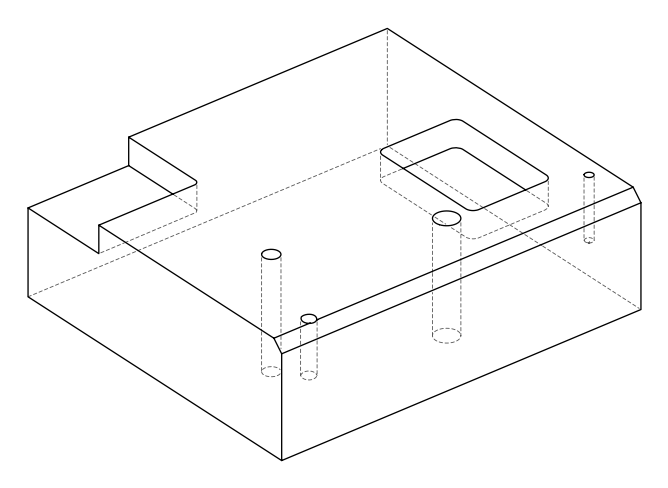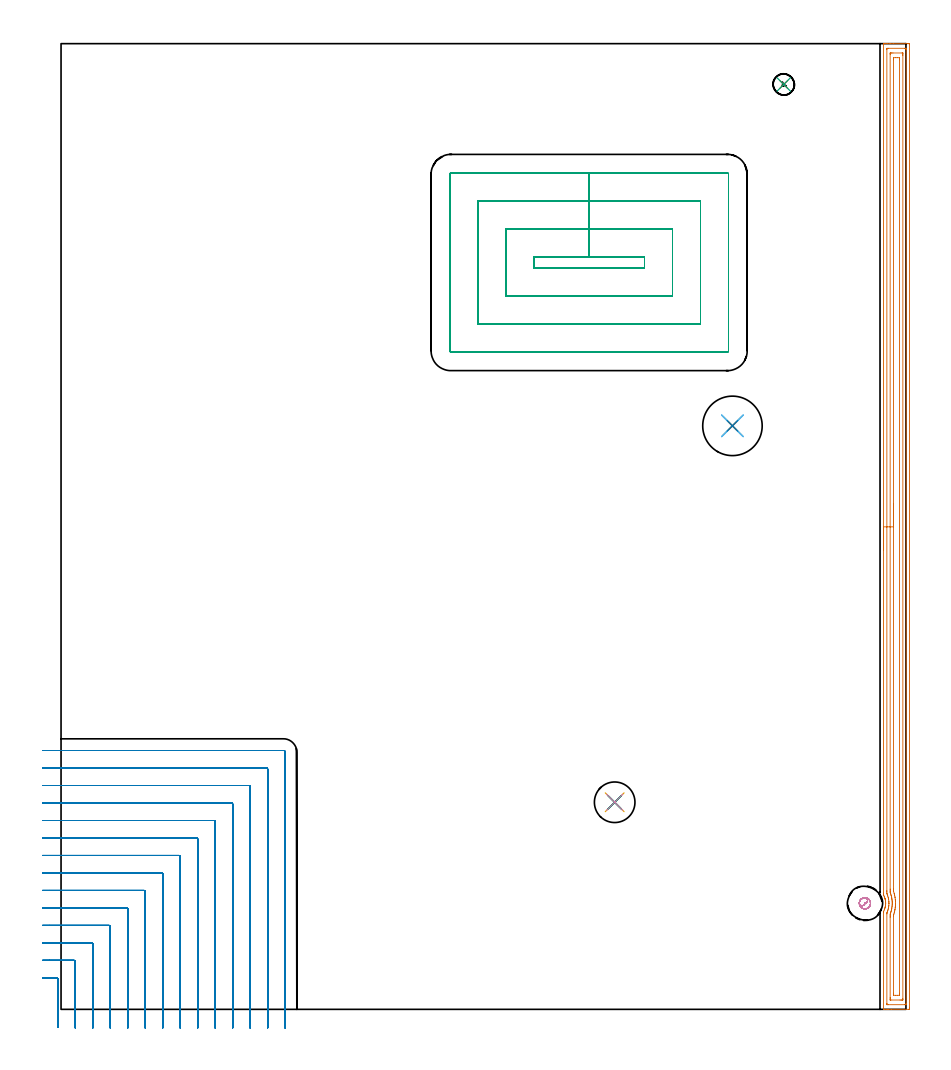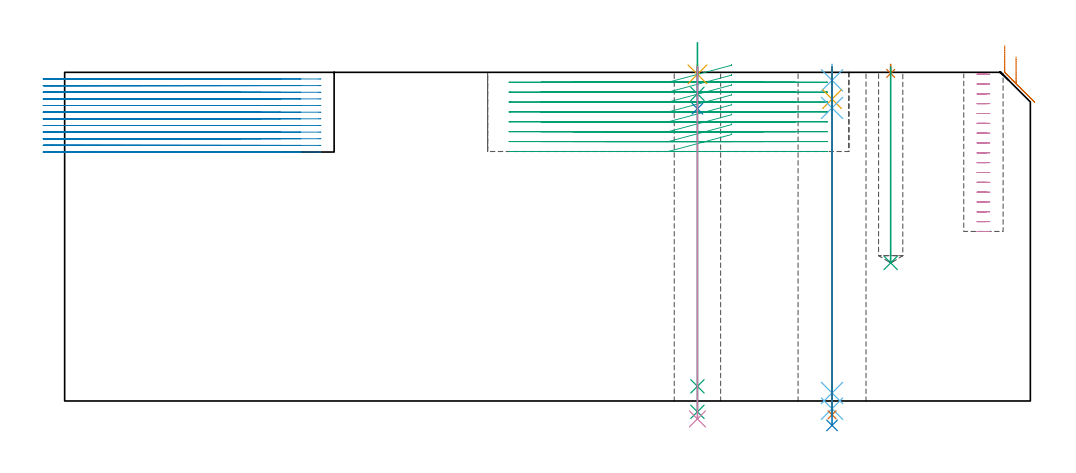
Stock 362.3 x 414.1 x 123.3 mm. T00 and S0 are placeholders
(PLAN: 15 operations, 12 tool changes, 82.5 min)
(1 AREA_MILL | FG_CHAMFER_SURFACE | UGT0205_001 | 13.53 min | 25514 mm3)
(2 MILL_CORNER_NOTCH_RECTANGULAR | CORNER_NOTCH_RECTANGULAR | NXT0201_010 | Follow Part, ap 2.5, ae 75% | 46.54 min | 350483 mm3)
(3 MILL_RECTANGULAR_POCKET | POCKET_RECTANGULAR_STRAIGHT | UGT0201_008 | Follow Part, ap 4, ae 75% | 17.34 min | 371310 mm3)
(4 MILL_BLIND_HOLE_FROM_SOLID_MATERIAL | STEP1POCKET | NXT0201_010 | Spiral | 1.77 min | 10249 mm3)
(5 SPOT_DRILL | STEP1HOLE | NXT0321_9005460120000 | 0.03 min | 1 mm3)
(6 SPOT_DRILL_1 | STEP1HOLE_1 | NXT0321_9005460120000 | 0.05 min | 202 mm3)
(7 SPOT_DRILL_2 | STEP1POCKET_1 | NXT0321_9005460120000 | 0.03 min | 15 mm3)
(8 DRILL_BLIND_HOLE_INTO_CENTER | STEP1HOLE | UGT0301_206 | 0.06 min | 747 mm3)
(9 GUN_DRILL_THROUGH_HOLE | STEP1HOLE | UGT0307_008 | 0.67 min | 10918 mm3)
(10 DRILL_TO_ENLARGE_THROUGH_HOLE | STEP1HOLE | UGT0301_245 | 0.53 min | 17564 mm3)
(11 DRILL_BLIND_HOLE_INTO_CENTER_1 | STEP1HOLE_1 | NXT0301_038 | 0.05 min | 246 mm3)
(12 GUN_DRILL_THROUGH_HOLE_1 | STEP1HOLE_1 | UGT0307_002 | 0.56 min | 3195 mm3)
(13 SPADE_DRILL_TO_ENLARGE_THROUGH_HOLE | STEP1HOLE_1 | UGT0306_007 | 0.52 min | 22700 mm3)
(14 DRILL_TO_ENLARGE_THROUGH_HOLE_1 | STEP1HOLE_1 | UGT0301_386 | 0.54 min | 36623 mm3)
(15 DRILL_BLIND_HOLE_INTO_CENTER_2 | STEP1POCKET_1 | UGT0301_206 | 0.3 min | 4476 mm3)
(TOOL UGT0205_001 | Chamfer Mill 20 x 3 x 45 deg. | D20 FL50 Z2)
(TOOL NXT0201_010 | ENDMILL 10mm [2P460-1000-NA 1630] | D10 FL30 Z6)
(TOOL UGT0201_008 | End Mill 16 mm | D16 FL32 Z4)
(TOOL NXT0321_9005460120000 | NC Spot Drill, 142deg, 12mm, Carbide, Uncoated | D12 PA142 FL30 Z2)
(TOOL UGT0301_206 | Twist Drill 9.1 mm | D9.1 PA118 FL78 Z2)
(TOOL UGT0307_008 | Gun Drill 11 mm | D11 PA130 FL24 Z1)
(TOOL UGT0301_245 | Twist Drill 17.4 mm | D17.4 PA118 FL130 Z2)
(TOOL NXT0301_038 | Carbide Drill 6.7mm [860.1-0670-034A1-MM 2214] | D6.7 PA140 FL53 Z2)
(TOOL UGT0307_002 | Gun Drill 6 mm | D6 PA130 FL24 Z1)
(TOOL UGT0306_007 | Spade Drill 16.5mm | D16.5 PA132 FL10 Z2)
(TOOL UGT0301_386 | Twist Drill 25.5 mm | D25.5 PA118 FL165 Z2)
(OP 1 AREA_MILL)
G17 G21 G94 G90
T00 M6
G54
G17 G0 G90 X352.7 Y196.904 S1061 M3
G43 Z133.3 H0
G94 G1 Y196.942 Z132.428 F250.
Y197.056 Z131.563
Y197.245 Z130.712
Y197.507 Z129.88
Y197.841 Z129.074
Y198.244 Z128.3
Y198.713 Z127.564
Y199.244 Z126.872
Y199.833 Z126.229
Y200.476 Z125.64
Y201.168 Z125.108
Y201.904 Z124.64
Y202.678 Z124.237
Y203.484 Z123.903
Y204.316 Z123.641
Y205.168 Z123.452
Y206.033 Z123.338
Y206.904 Z123.3
Y413.925
X352.703 Y414.09 Z123.288
X352.769 Y414.094 Z123.222
X353.195 Y414.1 Z122.805
X353.525 Z122.475
X354.226 Z121.77
X355.47 Z120.527
X356.909 Z119.087
X363.169 Z112.829
X363.442 Y414.098 Z112.555
X363.792 Y414.09 Z112.206
X363.799 Y413.741 Z112.199
X363.8 Y0.622 Z112.2
X363.797 Y0.356 Z112.202
X363.792 Y0.01 Z112.206
X363.441 Y0. Z112.557
X356.014 Z119.98
X354.576 Z121.42
X354.226 Z121.77
X353.195 Z122.805
X352.771 Y0.002 Z123.22
X352.743 Y0.003 Z123.248
X352.703 Y0.01 Z123.288
X352.7 Y0.175 Z123.3
Y41.729
X352.704 Y41.974 Z123.289
X352.746 Y42.058 Z123.248
X353.037 Y42.698 Z122.962
X353.049 Y42.728 Z122.951
X353.108 Y42.887 Z122.89
X353.205 Y43.142 Z122.795
X353.331 Y43.559 Z122.667
X353.341 Y43.591 Z122.657
X353.427 Y43.963 Z122.57
X353.445 Y44.036 Z122.553
X353.52 Y44.484 Z122.477
X353.568 Y44.93 Z122.428
X353.571 Y44.995 Z122.425
X353.583 Y45.303 Z122.403
X353.587 Y45.377 Z122.401
Y45.429 Z122.4
Y45.492 Z122.403
X353.585 Y45.511 Z122.401
X353.584 Y45.551 Z122.399
X353.583 Y45.581
X353.584 Y45.747 Z122.408
X353.582 Y45.824 Z122.409
X353.576 Y45.897 Z122.414
X353.552 Y46.27 Z122.446
X353.49 Y46.718 Z122.509
X353.415 Y47.091 Z122.582
X353.401 Y47.164 Z122.597
X353.331 Y47.424 Z122.666
X353.3 Y47.537 Z122.694
X353.281 Y47.612 Z122.715
X353.134 Y48.057 Z122.861
X352.953 Y48.503 Z123.045
X352.731 Y48.976 Z123.267
X352.705 Y49.04 Z123.29
X352.7 Y49.771 Z123.3
Y206.904
X354.114 Z121.886
X354.115 Y411.691 Z121.885
X354.116 Y411.8 Z121.884
X354.12 Y411.913 Z121.88
X354.13 Y412.09 Z121.87
X354.226 Y412.092 Z121.774
X354.712 Y412.099 Z121.288
X361.865 Y412.1 Z114.135
X362.274 Y412.097 Z113.726
X362.333 Y412.095 Z113.667
X362.367 Y412.09 Z113.633
X362.379 Y412.082 Z113.621
X362.381 Y412.024 Z113.619
X362.385 Y411.802 Z113.615
X362.386 Y411.691 Z113.614
Y411.58
X362.385 Y2.409 Z113.615
X362.384 Y2.3 Z113.616
X362.38 Y2.187 Z113.62
X362.37 Y2.01 Z113.63
X362.274 Y2.008 Z113.726
X361.788 Y2.001 Z114.212
X354.635 Y2. Z121.365
X354.226 Y2.003 Z121.774
X354.167 Y2.005 Z121.833
X354.133 Y2.01 Z121.867
X354.121 Y2.018 Z121.879
X354.119 Y2.075 Z121.881
X354.115 Y2.298 Z121.885
X354.114 Y2.409 Z121.886
Y2.52
X354.115 Y40.946 Z121.885
X354.116 Y41.058 Z121.884
X354.121 Y41.28 Z121.879
X354.129 Y41.381 Z121.871
X354.273 Y41.729 Z121.727
X354.496 Y42.352 Z121.504
X354.579 Y42.622 Z121.421
X354.697 Y43.045 Z121.303
X354.804 Y43.516 Z121.196
X354.832 Y43.66 Z121.168
X354.854 Y43.782 Z121.146
X354.898 Y44.072 Z121.102
X354.938 Y44.41 Z121.062
X354.955 Y44.575 Z121.045
X355.007 Y45.317 Z120.993
X355.006 Y45.417 Z120.994
X354.994 Y45.809 Z121.006
X354.974 Y46.197 Z121.026
X354.962 Y46.355 Z121.038
X354.873 Y47.091 Z121.127
X354.819 Y47.391 Z121.181
X354.687 Y47.984 Z121.313
X354.514 Y48.59 Z121.486
X354.418 Y48.878 Z121.582
X354.226 Y49.388 Z121.774
X354.121 Y49.663 Z121.879
X354.118 Y49.771 Z121.882
X354.116 Y49.881 Z121.884
X354.114 Y50.665 Z121.886
Y50.776
Y206.904
X355.528 Z120.472
X355.529 Y409.495 Z120.471
X355.531 Y409.904 Z120.469
X355.533 Y410.024 Z120.467
X355.535 Y410.077 Z120.465
X355.622 Y410.09 Z120.378
X355.82 Y410.098 Z120.18
X356.014 Y410.099 Z119.986
X356.712 Y410.1 Z119.288
X360.682 Y410.099 Z115.318
X360.813 Y410.096 Z115.187
X360.918 Y410.09 Z115.082
X360.965 Y410.084 Z115.035
X360.966 Y410.064 Z115.034
X360.969 Y409.904 Z115.031
X360.971 Y409.419 Z115.029
X360.972 Y409.01 Z115.028
X360.971 Y4.605 Z115.029
X360.969 Y4.196 Z115.031
X360.967 Y4.076 Z115.033
X360.965 Y4.023 Z115.035
X360.878 Y4.01 Z115.122
X360.68 Y4.002 Z115.32
X360.486 Y4.001 Z115.514
X359.788 Y4. Z116.212
X355.818 Y4.001 Z120.182
X355.687 Y4.004 Z120.313
X355.582 Y4.01 Z120.418
X355.535 Y4.016 Z120.465
X355.534 Y4.036 Z120.466
X355.531 Y4.196 Z120.469
X355.529 Y4.681 Z120.471
X355.528 Y5.09 Z120.472
X355.529 Y39.533 Z120.471
X355.531 Y39.942 Z120.469
X355.535 Y40.42 Z120.465
X355.547 Y40.835 Z120.453
X355.665 Y41.184 Z120.335
X355.848 Y41.729 Z120.152
X355.887 Y41.856 Z120.113
X356.014 Y42.299 Z119.986
X356.077 Y42.559 Z119.923
X356.091 Y42.622 Z119.909
X356.169 Y42.991 Z119.831
X356.224 Y43.306 Z119.776
X356.259 Y43.516 Z119.741
X356.333 Y44.091 Z119.667
X356.364 Y44.41 Z119.636
X356.395 Y44.922 Z119.605
X356.414 Y45.303 Z119.586
X356.409 Y45.803 Z119.591
X356.392 Y46.197 Z119.608
X356.348 Y46.757 Z119.652
X356.309 Y47.091 Z119.691
X356.27 Y47.404 Z119.73
X356.208 Y47.79 Z119.792
X356.169 Y47.984 Z119.831
X356.014 Y48.695 Z119.986
X355.964 Y48.878 Z120.036
X355.944 Y48.948 Z120.056
X355.798 Y49.425 Z120.202
X355.684 Y49.771 Z120.316
X355.535 Y50.199 Z120.465
X355.533 Y50.252 Z120.467
X355.53 Y50.665 Z120.47
X355.529 Y51.15 Z120.471
X355.528 Y51.559 Z120.472
Y206.904
X356.943 Z119.057
Y407.223
X356.95 Y408.075 Z119.05
X357.803 Y408.099 Z118.197
X357.819 Y408.1 Z118.181
X358.697 Z117.303
X358.714 Z117.286
X359.55 Y408.074 Z116.45
X359.557 Y407.257 Z116.443
Y407.223
Y6.877
X359.55 Y6.025 Z116.45
X358.697 Y6.001 Z117.303
X358.681 Y6. Z117.319
X357.803 Z118.197
X357.786 Z118.214
X356.95 Y6.026 Z119.05
X356.943 Y6.843 Z119.057
Y6.877
Y39.942
X356.944 Y40.156 Z119.056
X356.947 Y40.263 Z119.053
X356.95 Y40.315 Z119.05
X357.112 Y40.835 Z118.888
X357.269 Y41.368 Z118.731
X357.365 Y41.729 Z118.635
X357.449 Y42.083 Z118.551
X357.561 Y42.622 Z118.439
X357.597 Y42.829 Z118.403
X357.699 Y43.516 Z118.301
X357.711 Y43.608 Z118.289
X357.79 Y44.41 Z118.21
X357.791 Y44.421 Z118.209
X357.803 Y44.609 Z118.197
X357.833 Y45.273 Z118.167
X357.815 Y46.197 Z118.185
X357.803 Y46.437 Z118.197
X357.746 Y47.091 Z118.254
X357.74 Y47.154 Z118.26
X357.627 Y47.984 Z118.373
X357.592 Y48.195 Z118.408
X357.452 Y48.878 Z118.548
X357.35 Y49.33 Z118.65
X357.227 Y49.771 Z118.773
X356.984 Y50.59 Z119.016
X356.964 Y50.665 Z119.036
X356.944 Y51.524 Z119.056
X356.943 Y51.559 Z119.057
Y206.904
Y207.776 Z119.095
Y208.641 Z119.209
Y209.492 Z119.398
Y210.324 Z119.66
Y211.13 Z119.994
Y211.904 Z120.397
Y212.64 Z120.866
Y213.332 Z121.397
Y213.975 Z121.986
Y214.565 Z122.629
Y215.096 Z123.322
Y215.564 Z124.057
Y215.967 Z124.831
Y216.301 Z125.637
Y216.563 Z126.469
Y216.752 Z127.321
Y216.866 Z128.186
Y216.904 Z129.057
G0 Z133.3
M5
M2
(OP 2 MILL_CORNER_NOTCH_RECTANGULAR)
G17 G21 G94 G90
T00 M6
G54
G17 G0 G90 X-1.4 Y-7.8 S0 M3
G43 Z133.3 H1
Z120.808
G94 G1 Y-4.8 F250.
Y13.006 F500.
G3 X-1.894 Y13.5 R0.5
G1 X-5.
X-8. F250.
G0 Z133.3
X6.1 Y-8.
Z120.808
G1 Y-5.
Y20.506 F500.
G3 X5.606 Y21. R0.5
G1 X-5.
X-8. F250.
G0 Z133.3
X13.6 Y-8.
Z120.808
G1 Y-5.
Y28.006 F500.
G3 X13.106 Y28.5 R0.5
G1 X-5.
X-8. F250.
G0 Z133.3
X21.1 Y-8.
Z120.808
G1 Y-5.
Y35.506 F500.
G3 X20.606 Y36. R0.5
G1 X-5.
X-8. F250.
G0 Z133.3
X28.6 Y-8.
Z120.808
G1 Y-5.
Y43.005 F500.
G3 X28.105 Y43.5 R0.5
G1 X-5.
X-8. F250.
G0 Z133.3
X36.1 Y-8.
Z120.808
G1 Y-5.
Y50.505 F500.
G3 X35.605 Y51. R0.5
G1 X-5.
X-8. F250.
G0 Z133.3
X43.6 Y-8.
Z120.808
G1 Y-5.
Y58.005 F500.
G3 X43.105 Y58.5 R0.5
G1 X-5.
X-8. F250.
G0 Z133.3
X51.1 Y-8.
Z120.808
G1 Y-5.
Y65.505 F500.
G3 X50.605 Y66. R0.5
G1 X-5.
X-8. F250.
G0 Z133.3
X58.6 Y-8.
Z120.808
G1 Y-5.
Y73.004 F500.
G3 X58.104 Y73.5 R0.5
G1 X-5.
X-8. F250.
G0 Z133.3
X66.1 Y-8.
Z120.808
G1 Y-5.
Y80.504 F500.
G3 X65.604 Y81. R0.5
G1 X-5.
X-8. F250.
G0 Z133.3
X73.6 Y-8.
Z120.808
G1 Y-5.
Y88.004 F500.
G3 X73.104 Y88.5 R0.5
G1 X-5.
X-8. F250.
G0 Z133.3
X81.1 Y-8.
Z120.808
G1 Y-5.
Y95.504 F500.
G3 X80.604 Y96. R0.5
G1 X-5.
X-8. F250.
G0 Z133.3
X88.6 Y-8.
Z120.808
G1 Y-5.
Y103.003 F500.
G3 X88.103 Y103.5 R0.5
G1 X-5.
X-8. F250.
G0 Z133.3
X96.1 Y-8.
Z120.808
G1 Y-5.
Y110.3 F500.
G3 X95.4 Y111. R0.7
G1 X-5.
X-8. F250.
G0 Z133.3
X-1.4 Y-7.8
Z118.317
G1 Y-4.8
Y13.006 F500.
G3 X-1.894 Y13.5 R0.5
G1 X-5.
X-8. F250.
G0 Z133.3
X6.1 Y-8.
Z118.317
G1 Y-5.
Y20.506 F500.
G3 X5.606 Y21. R0.5
G1 X-5.
X-8. F250.
G0 Z133.3
X13.6 Y-8.
Z118.317
G1 Y-5.
Y28.006 F500.
G3 X13.106 Y28.5 R0.5
G1 X-5.
X-8. F250.
G0 Z133.3
X21.1 Y-8.
Z118.317
G1 Y-5.
Y35.506 F500.
G3 X20.606 Y36. R0.5
G1 X-5.
X-8. F250.
G0 Z133.3
X28.6 Y-8.
Z118.317
G1 Y-5.
Y43.005 F500.
G3 X28.105 Y43.5 R0.5
G1 X-5.
X-8. F250.
G0 Z133.3
X36.1 Y-8.
Z118.317
G1 Y-5.
Y50.505 F500.
G3 X35.605 Y51. R0.5
G1 X-5.
X-8. F250.
G0 Z133.3
X43.6 Y-8.
Z118.317
G1 Y-5.
Y58.005 F500.
G3 X43.105 Y58.5 R0.5
G1 X-5.
X-8. F250.
G0 Z133.3
X51.1 Y-8.
Z118.317
G1 Y-5.
Y65.505 F500.
G3 X50.605 Y66. R0.5
G1 X-5.
X-8. F250.
G0 Z133.3
X58.6 Y-8.
Z118.317
G1 Y-5.
Y73.004 F500.
G3 X58.104 Y73.5 R0.5
G1 X-5.
X-8. F250.
G0 Z133.3
X66.1 Y-8.
Z118.317
G1 Y-5.
Y80.504 F500.
G3 X65.604 Y81. R0.5
G1 X-5.
X-8. F250.
G0 Z133.3
X73.6 Y-8.
Z118.317
G1 Y-5.
Y88.004 F500.
G3 X73.104 Y88.5 R0.5
G1 X-5.
X-8. F250.
G0 Z133.3
X81.1 Y-8.
Z118.317
G1 Y-5.
Y95.504 F500.
G3 X80.604 Y96. R0.5
G1 X-5.
X-8. F250.
G0 Z133.3
X88.6 Y-8.
Z118.317
G1 Y-5.
Y103.003 F500.
G3 X88.103 Y103.5 R0.5
G1 X-5.
X-8. F250.
G0 Z133.3
X96.1 Y-8.
Z118.317
G1 Y-5.
Y110.3 F500.
G3 X95.4 Y111. R0.7
G1 X-5.
X-8. F250.
G0 Z133.3
X-1.4 Y-7.8
Z115.825
G1 Y-4.8
Y13.006 F500.
G3 X-1.894 Y13.5 R0.5
G1 X-5.
X-8. F250.
G0 Z133.3
X6.1 Y-8.
Z115.825
G1 Y-5.
Y20.506 F500.
G3 X5.606 Y21. R0.5
G1 X-5.
X-8. F250.
G0 Z133.3
X13.6 Y-8.
Z115.825
G1 Y-5.
Y28.006 F500.
G3 X13.106 Y28.5 R0.5
G1 X-5.
X-8. F250.
G0 Z133.3
X21.1 Y-8.
Z115.825
G1 Y-5.
Y35.506 F500.
G3 X20.606 Y36. R0.5
G1 X-5.
X-8. F250.
G0 Z133.3
X28.6 Y-8.
Z115.825
G1 Y-5.
Y43.005 F500.
G3 X28.105 Y43.5 R0.5
G1 X-5.
X-8. F250.
G0 Z133.3
X36.1 Y-8.
Z115.825
G1 Y-5.
Y50.505 F500.
G3 X35.605 Y51. R0.5
G1 X-5.
X-8. F250.
G0 Z133.3
X43.6 Y-8.
Z115.825
G1 Y-5.
Y58.005 F500.
G3 X43.105 Y58.5 R0.5
G1 X-5.
X-8. F250.
G0 Z133.3
X51.1 Y-8.
Z115.825
G1 Y-5.
Y65.505 F500.
G3 X50.605 Y66. R0.5
G1 X-5.
X-8. F250.
G0 Z133.3
X58.6 Y-8.
Z115.825
G1 Y-5.
Y73.004 F500.
G3 X58.104 Y73.5 R0.5
G1 X-5.
X-8. F250.
G0 Z133.3
X66.1 Y-8.
Z115.825
G1 Y-5.
Y80.504 F500.
G3 X65.604 Y81. R0.5
G1 X-5.
X-8. F250.
G0 Z133.3
X73.6 Y-8.
Z115.825
G1 Y-5.
Y88.004 F500.
G3 X73.104 Y88.5 R0.5
G1 X-5.
X-8. F250.
G0 Z133.3
X81.1 Y-8.
Z115.825
G1 Y-5.
Y95.504 F500.
G3 X80.604 Y96. R0.5
G1 X-5.
X-8. F250.
G0 Z133.3
X88.6 Y-8.
Z115.825
G1 Y-5.
Y103.003 F500.
G3 X88.103 Y103.5 R0.5
G1 X-5.
X-8. F250.
G0 Z133.3
X96.1 Y-8.
Z115.825
G1 Y-5.
Y110.3 F500.
G3 X95.4 Y111. R0.7
G1 X-5.
X-8. F250.
G0 Z133.3
X-1.4 Y-7.8
Z113.333
G1 Y-4.8
Y13.006 F500.
G3 X-1.894 Y13.5 R0.5
G1 X-5.
X-8. F250.
G0 Z133.3
X6.1 Y-8.
Z113.333
G1 Y-5.
Y20.506 F500.
G3 X5.606 Y21. R0.5
G1 X-5.
X-8. F250.
G0 Z133.3
X13.6 Y-8.
Z113.333
G1 Y-5.
Y28.006 F500.
G3 X13.106 Y28.5 R0.5
G1 X-5.
X-8. F250.
G0 Z133.3
X21.1 Y-8.
Z113.333
G1 Y-5.
Y35.506 F500.
G3 X20.606 Y36. R0.5
G1 X-5.
X-8. F250.
G0 Z133.3
X28.6 Y-8.
Z113.333
G1 Y-5.
Y43.005 F500.
G3 X28.105 Y43.5 R0.5
G1 X-5.
X-8. F250.
G0 Z133.3
X36.1 Y-8.
Z113.333
G1 Y-5.
Y50.505 F500.
G3 X35.605 Y51. R0.5
G1 X-5.
X-8. F250.
G0 Z133.3
X43.6 Y-8.
Z113.333
G1 Y-5.
Y58.005 F500.
G3 X43.105 Y58.5 R0.5
G1 X-5.
X-8. F250.
G0 Z133.3
X51.1 Y-8.
Z113.333
G1 Y-5.
Y65.505 F500.
G3 X50.605 Y66. R0.5
G1 X-5.
X-8. F250.
G0 Z133.3
X58.6 Y-8.
Z113.333
G1 Y-5.
Y73.004 F500.
G3 X58.104 Y73.5 R0.5
G1 X-5.
X-8. F250.
G0 Z133.3
X66.1 Y-8.
Z113.333
G1 Y-5.
Y80.504 F500.
G3 X65.604 Y81. R0.5
G1 X-5.
X-8. F250.
G0 Z133.3
X73.6 Y-8.
Z113.333
G1 Y-5.
Y88.004 F500.
G3 X73.104 Y88.5 R0.5
G1 X-5.
X-8. F250.
G0 Z133.3
X81.1 Y-8.
Z113.333
G1 Y-5.
Y95.504 F500.
G3 X80.604 Y96. R0.5
G1 X-5.
X-8. F250.
G0 Z133.3
X88.6 Y-8.
Z113.333
G1 Y-5.
Y103.003 F500.
G3 X88.103 Y103.5 R0.5
G1 X-5.
X-8. F250.
G0 Z133.3
X96.1 Y-8.
Z113.333
G1 Y-5.
Y110.3 F500.
G3 X95.4 Y111. R0.7
G1 X-5.
X-8. F250.
G0 Z133.3
X-1.4 Y-7.8
Z110.842
G1 Y-4.8
Y13.006 F500.
G3 X-1.894 Y13.5 R0.5
G1 X-5.
X-8. F250.
G0 Z133.3
X6.1 Y-8.
Z110.842
G1 Y-5.
Y20.506 F500.
G3 X5.606 Y21. R0.5
G1 X-5.
X-8. F250.
G0 Z133.3
X13.6 Y-8.
Z110.842
G1 Y-5.
Y28.006 F500.
G3 X13.106 Y28.5 R0.5
G1 X-5.
X-8. F250.
G0 Z133.3
X21.1 Y-8.
Z110.842
G1 Y-5.
Y35.506 F500.
G3 X20.606 Y36. R0.5
G1 X-5.
X-8. F250.
G0 Z133.3
X28.6 Y-8.
Z110.842
G1 Y-5.
Y43.005 F500.
G3 X28.105 Y43.5 R0.5
G1 X-5.
X-8. F250.
G0 Z133.3
X36.1 Y-8.
Z110.842
G1 Y-5.
Y50.505 F500.
G3 X35.605 Y51. R0.5
G1 X-5.
X-8. F250.
G0 Z133.3
X43.6 Y-8.
Z110.842
G1 Y-5.
Y58.005 F500.
G3 X43.105 Y58.5 R0.5
G1 X-5.
X-8. F250.
G0 Z133.3
X51.1 Y-8.
Z110.842
G1 Y-5.
Y65.505 F500.
G3 X50.605 Y66. R0.5
G1 X-5.
X-8. F250.
G0 Z133.3
X58.6 Y-8.
Z110.842
G1 Y-5.
Y73.004 F500.
G3 X58.104 Y73.5 R0.5
G1 X-5.
X-8. F250.
G0 Z133.3
X66.1 Y-8.
Z110.842
G1 Y-5.
Y80.504 F500.
G3 X65.604 Y81. R0.5
G1 X-5.
X-8. F250.
G0 Z133.3
X73.6 Y-8.
Z110.842
G1 Y-5.
Y88.004 F500.
G3 X73.104 Y88.5 R0.5
G1 X-5.
X-8. F250.
G0 Z133.3
X81.1 Y-8.
Z110.842
G1 Y-5.
Y95.504 F500.
G3 X80.604 Y96. R0.5
G1 X-5.
X-8. F250.
G0 Z133.3
X88.6 Y-8.
Z110.842
G1 Y-5.
Y103.003 F500.
G3 X88.103 Y103.5 R0.5
G1 X-5.
X-8. F250.
G0 Z133.3
X96.1 Y-8.
Z110.842
G1 Y-5.
Y110.3 F500.
G3 X95.4 Y111. R0.7
G1 X-5.
X-8. F250.
G0 Z133.3
X-1.4 Y-7.8
Z108.35
G1 Y-4.8
Y13.006 F500.
G3 X-1.894 Y13.5 R0.5
G1 X-5.
X-8. F250.
G0 Z133.3
X6.1 Y-8.
Z108.35
G1 Y-5.
Y20.506 F500.
G3 X5.606 Y21. R0.5
G1 X-5.
X-8. F250.
G0 Z133.3
X13.6 Y-8.
Z108.35
G1 Y-5.
Y28.006 F500.
G3 X13.106 Y28.5 R0.5
G1 X-5.
X-8. F250.
G0 Z133.3
X21.1 Y-8.
Z108.35
G1 Y-5.
Y35.506 F500.
G3 X20.606 Y36. R0.5
G1 X-5.
X-8. F250.
G0 Z133.3
X28.6 Y-8.
Z108.35
G1 Y-5.
Y43.005 F500.
G3 X28.105 Y43.5 R0.5
G1 X-5.
X-8. F250.
G0 Z133.3
X36.1 Y-8.
Z108.35
G1 Y-5.
Y50.505 F500.
G3 X35.605 Y51. R0.5
G1 X-5.
X-8. F250.
G0 Z133.3
X43.6 Y-8.
Z108.35
G1 Y-5.
Y58.005 F500.
G3 X43.105 Y58.5 R0.5
G1 X-5.
X-8. F250.
G0 Z133.3
X51.1 Y-8.
Z108.35
G1 Y-5.
Y65.505 F500.
G3 X50.605 Y66. R0.5
G1 X-5.
X-8. F250.
G0 Z133.3
X58.6 Y-8.
Z108.35
G1 Y-5.
Y73.004 F500.
G3 X58.104 Y73.5 R0.5
G1 X-5.
X-8. F250.
G0 Z133.3
X66.1 Y-8.
Z108.35
G1 Y-5.
Y80.504 F500.
G3 X65.604 Y81. R0.5
G1 X-5.
X-8. F250.
G0 Z133.3
X73.6 Y-8.
Z108.35
G1 Y-5.
Y88.004 F500.
G3 X73.104 Y88.5 R0.5
G1 X-5.
X-8. F250.
G0 Z133.3
X81.1 Y-8.
Z108.35
G1 Y-5.
Y95.504 F500.
G3 X80.604 Y96. R0.5
G1 X-5.
X-8. F250.
G0 Z133.3
X88.6 Y-8.
Z108.35
G1 Y-5.
Y103.003 F500.
G3 X88.103 Y103.5 R0.5
G1 X-5.
X-8. F250.
G0 Z133.3
X96.1 Y-8.
Z108.35
G1 Y-5.
Y110.3 F500.
G3 X95.4 Y111. R0.7
G1 X-5.
X-8. F250.
G0 Z133.3
X-1.4 Y-7.8
Z105.858
G1 Y-4.8
Y13.006 F500.
G3 X-1.894 Y13.5 R0.5
G1 X-5.
X-8. F250.
G0 Z133.3
X6.1 Y-8.
Z105.858
G1 Y-5.
Y20.506 F500.
G3 X5.606 Y21. R0.5
G1 X-5.
X-8. F250.
G0 Z133.3
X13.6 Y-8.
Z105.858
G1 Y-5.
Y28.006 F500.
G3 X13.106 Y28.5 R0.5
G1 X-5.
X-8. F250.
G0 Z133.3
X21.1 Y-8.
Z105.858
G1 Y-5.
Y35.506 F500.
G3 X20.606 Y36. R0.5
G1 X-5.
X-8. F250.
G0 Z133.3
X28.6 Y-8.
Z105.858
G1 Y-5.
Y43.005 F500.
G3 X28.105 Y43.5 R0.5
G1 X-5.
X-8. F250.
G0 Z133.3
X36.1 Y-8.
Z105.858
G1 Y-5.
Y50.505 F500.
G3 X35.605 Y51. R0.5
G1 X-5.
X-8. F250.
G0 Z133.3
X43.6 Y-8.
Z105.858
G1 Y-5.
Y58.005 F500.
G3 X43.105 Y58.5 R0.5
G1 X-5.
X-8. F250.
G0 Z133.3
X51.1 Y-8.
Z105.858
G1 Y-5.
Y65.505 F500.
G3 X50.605 Y66. R0.5
G1 X-5.
X-8. F250.
G0 Z133.3
X58.6 Y-8.
Z105.858
G1 Y-5.
Y73.004 F500.
G3 X58.104 Y73.5 R0.5
G1 X-5.
X-8. F250.
G0 Z133.3
X66.1 Y-8.
Z105.858
G1 Y-5.
Y80.504 F500.
G3 X65.604 Y81. R0.5
G1 X-5.
X-8. F250.
G0 Z133.3
X73.6 Y-8.
Z105.858
G1 Y-5.
Y88.004 F500.
G3 X73.104 Y88.5 R0.5
G1 X-5.
X-8. F250.
G0 Z133.3
X81.1 Y-8.
Z105.858
G1 Y-5.
Y95.504 F500.
G3 X80.604 Y96. R0.5
G1 X-5.
X-8. F250.
G0 Z133.3
X88.6 Y-8.
Z105.858
G1 Y-5.
Y103.003 F500.
G3 X88.103 Y103.5 R0.5
G1 X-5.
X-8. F250.
G0 Z133.3
X96.1 Y-8.
Z105.858
G1 Y-5.
Y110.3 F500.
G3 X95.4 Y111. R0.7
G1 X-5.
X-8. F250.
G0 Z133.3
X-1.4 Y-7.8
Z103.367
G1 Y-4.8
Y13.006 F500.
G3 X-1.894 Y13.5 R0.5
G1 X-5.
X-8. F250.
G0 Z133.3
X6.1 Y-8.
Z103.367
G1 Y-5.
Y20.506 F500.
G3 X5.606 Y21. R0.5
G1 X-5.
X-8. F250.
G0 Z133.3
X13.6 Y-8.
Z103.367
G1 Y-5.
Y28.006 F500.
G3 X13.106 Y28.5 R0.5
G1 X-5.
X-8. F250.
G0 Z133.3
X21.1 Y-8.
Z103.367
G1 Y-5.
Y35.506 F500.
G3 X20.606 Y36. R0.5
G1 X-5.
X-8. F250.
G0 Z133.3
X28.6 Y-8.
Z103.367
G1 Y-5.
Y43.005 F500.
G3 X28.105 Y43.5 R0.5
G1 X-5.
X-8. F250.
G0 Z133.3
X36.1 Y-8.
Z103.367
G1 Y-5.
Y50.505 F500.
G3 X35.605 Y51. R0.5
G1 X-5.
X-8. F250.
G0 Z133.3
X43.6 Y-8.
Z103.367
G1 Y-5.
Y58.005 F500.
G3 X43.105 Y58.5 R0.5
G1 X-5.
X-8. F250.
G0 Z133.3
X51.1 Y-8.
Z103.367
G1 Y-5.
Y65.505 F500.
G3 X50.605 Y66. R0.5
G1 X-5.
X-8. F250.
G0 Z133.3
X58.6 Y-8.
Z103.367
G1 Y-5.
Y73.004 F500.
G3 X58.104 Y73.5 R0.5
G1 X-5.
X-8. F250.
G0 Z133.3
X66.1 Y-8.
Z103.367
G1 Y-5.
Y80.504 F500.
G3 X65.604 Y81. R0.5
G1 X-5.
X-8. F250.
G0 Z133.3
X73.6 Y-8.
Z103.367
G1 Y-5.
Y88.004 F500.
G3 X73.104 Y88.5 R0.5
G1 X-5.
X-8. F250.
G0 Z133.3
X81.1 Y-8.
Z103.367
G1 Y-5.
Y95.504 F500.
G3 X80.604 Y96. R0.5
G1 X-5.
X-8. F250.
G0 Z133.3
X88.6 Y-8.
Z103.367
G1 Y-5.
Y103.003 F500.
G3 X88.103 Y103.5 R0.5
G1 X-5.
X-8. F250.
G0 Z133.3
X96.1 Y-8.
Z103.367
G1 Y-5.
Y110.3 F500.
G3 X95.4 Y111. R0.7
G1 X-5.
X-8. F250.
G0 Z133.3
X-1.4 Y-7.8
Z100.875
G1 Y-4.8
Y13.006 F500.
G3 X-1.894 Y13.5 R0.5
G1 X-5.
X-8. F250.
G0 Z133.3
X6.1 Y-8.
Z100.875
G1 Y-5.
Y20.506 F500.
G3 X5.606 Y21. R0.5
G1 X-5.
X-8. F250.
G0 Z133.3
X13.6 Y-8.
Z100.875
G1 Y-5.
Y28.006 F500.
G3 X13.106 Y28.5 R0.5
G1 X-5.
X-8. F250.
G0 Z133.3
X21.1 Y-8.
Z100.875
G1 Y-5.
Y35.506 F500.
G3 X20.606 Y36. R0.5
G1 X-5.
X-8. F250.
G0 Z133.3
X28.6 Y-8.
Z100.875
G1 Y-5.
Y43.005 F500.
G3 X28.105 Y43.5 R0.5
G1 X-5.
X-8. F250.
G0 Z133.3
X36.1 Y-8.
Z100.875
G1 Y-5.
Y50.505 F500.
G3 X35.605 Y51. R0.5
G1 X-5.
X-8. F250.
G0 Z133.3
X43.6 Y-8.
Z100.875
G1 Y-5.
Y58.005 F500.
G3 X43.105 Y58.5 R0.5
G1 X-5.
X-8. F250.
G0 Z133.3
X51.1 Y-8.
Z100.875
G1 Y-5.
Y65.505 F500.
G3 X50.605 Y66. R0.5
G1 X-5.
X-8. F250.
G0 Z133.3
X58.6 Y-8.
Z100.875
G1 Y-5.
Y73.004 F500.
G3 X58.104 Y73.5 R0.5
G1 X-5.
X-8. F250.
G0 Z133.3
X66.1 Y-8.
Z100.875
G1 Y-5.
Y80.504 F500.
G3 X65.604 Y81. R0.5
G1 X-5.
X-8. F250.
G0 Z133.3
X73.6 Y-8.
Z100.875
G1 Y-5.
Y88.004 F500.
G3 X73.104 Y88.5 R0.5
G1 X-5.
X-8. F250.
G0 Z133.3
X81.1 Y-8.
Z100.875
G1 Y-5.
Y95.504 F500.
G3 X80.604 Y96. R0.5
G1 X-5.
X-8. F250.
G0 Z133.3
X88.6 Y-8.
Z100.875
G1 Y-5.
Y103.003 F500.
G3 X88.103 Y103.5 R0.5
G1 X-5.
X-8. F250.
G0 Z133.3
X96.1 Y-8.
Z100.875
G1 Y-5.
Y110.3 F500.
G3 X95.4 Y111. R0.7
G1 X-5.
X-8. F250.
G0 Z133.3
X-1.4 Y-7.8
Z98.383
G1 Y-4.8
Y13.006 F500.
G3 X-1.894 Y13.5 R0.5
G1 X-5.
X-8. F250.
G0 Z133.3
X6.1 Y-8.
Z98.383
G1 Y-5.
Y20.506 F500.
G3 X5.606 Y21. R0.5
G1 X-5.
X-8. F250.
G0 Z133.3
X13.6 Y-8.
Z98.383
G1 Y-5.
Y28.006 F500.
G3 X13.106 Y28.5 R0.5
G1 X-5.
X-8. F250.
G0 Z133.3
X21.1 Y-8.
Z98.383
G1 Y-5.
Y35.506 F500.
G3 X20.606 Y36. R0.5
G1 X-5.
X-8. F250.
G0 Z133.3
X28.6 Y-8.
Z98.383
G1 Y-5.
Y43.005 F500.
G3 X28.105 Y43.5 R0.5
G1 X-5.
X-8. F250.
G0 Z133.3
X36.1 Y-8.
Z98.383
G1 Y-5.
Y50.505 F500.
G3 X35.605 Y51. R0.5
G1 X-5.
X-8. F250.
G0 Z133.3
X43.6 Y-8.
Z98.383
G1 Y-5.
Y58.005 F500.
G3 X43.105 Y58.5 R0.5
G1 X-5.
X-8. F250.
G0 Z133.3
X51.1 Y-8.
Z98.383
G1 Y-5.
Y65.505 F500.
G3 X50.605 Y66. R0.5
G1 X-5.
X-8. F250.
G0 Z133.3
X58.6 Y-8.
Z98.383
G1 Y-5.
Y73.004 F500.
G3 X58.104 Y73.5 R0.5
G1 X-5.
X-8. F250.
G0 Z133.3
X66.1 Y-8.
Z98.383
G1 Y-5.
Y80.504 F500.
G3 X65.604 Y81. R0.5
G1 X-5.
X-8. F250.
G0 Z133.3
X73.6 Y-8.
Z98.383
G1 Y-5.
Y88.004 F500.
G3 X73.104 Y88.5 R0.5
G1 X-5.
X-8. F250.
G0 Z133.3
X81.1 Y-8.
Z98.383
G1 Y-5.
Y95.504 F500.
G3 X80.604 Y96. R0.5
G1 X-5.
X-8. F250.
G0 Z133.3
X88.6 Y-8.
Z98.383
G1 Y-5.
Y103.003 F500.
G3 X88.103 Y103.5 R0.5
G1 X-5.
X-8. F250.
G0 Z133.3
X96.1 Y-8.
Z98.383
G1 Y-5.
Y110.3 F500.
G3 X95.4 Y111. R0.7
G1 X-5.
X-8. F250.
G0 Z133.3
X-1.4 Y-7.8
Z95.892
G1 Y-4.8
Y13.006 F500.
G3 X-1.894 Y13.5 R0.5
G1 X-5.
X-8. F250.
G0 Z133.3
X6.1 Y-8.
Z95.892
G1 Y-5.
Y20.506 F500.
G3 X5.606 Y21. R0.5
G1 X-5.
X-8. F250.
G0 Z133.3
X13.6 Y-8.
Z95.892
G1 Y-5.
Y28.006 F500.
G3 X13.106 Y28.5 R0.5
G1 X-5.
X-8. F250.
G0 Z133.3
X21.1 Y-8.
Z95.892
G1 Y-5.
Y35.506 F500.
G3 X20.606 Y36. R0.5
G1 X-5.
X-8. F250.
G0 Z133.3
X28.6 Y-8.
Z95.892
G1 Y-5.
Y43.005 F500.
G3 X28.105 Y43.5 R0.5
G1 X-5.
X-8. F250.
G0 Z133.3
X36.1 Y-8.
Z95.892
G1 Y-5.
Y50.505 F500.
G3 X35.605 Y51. R0.5
G1 X-5.
X-8. F250.
G0 Z133.3
X43.6 Y-8.
Z95.892
G1 Y-5.
Y58.005 F500.
G3 X43.105 Y58.5 R0.5
G1 X-5.
X-8. F250.
G0 Z133.3
X51.1 Y-8.
Z95.892
G1 Y-5.
Y65.505 F500.
G3 X50.605 Y66. R0.5
G1 X-5.
X-8. F250.
G0 Z133.3
X58.6 Y-8.
Z95.892
G1 Y-5.
Y73.004 F500.
G3 X58.104 Y73.5 R0.5
G1 X-5.
X-8. F250.
G0 Z133.3
X66.1 Y-8.
Z95.892
G1 Y-5.
Y80.504 F500.
G3 X65.604 Y81. R0.5
G1 X-5.
X-8. F250.
G0 Z133.3
X73.6 Y-8.
Z95.892
G1 Y-5.
Y88.004 F500.
G3 X73.104 Y88.5 R0.5
G1 X-5.
X-8. F250.
G0 Z133.3
X81.1 Y-8.
Z95.892
G1 Y-5.
Y95.504 F500.
G3 X80.604 Y96. R0.5
G1 X-5.
X-8. F250.
G0 Z133.3
X88.6 Y-8.
Z95.892
G1 Y-5.
Y103.003 F500.
G3 X88.103 Y103.5 R0.5
G1 X-5.
X-8. F250.
G0 Z133.3
X96.1 Y-8.
Z95.892
G1 Y-5.
Y110.3 F500.
G3 X95.4 Y111. R0.7
G1 X-5.
X-8. F250.
G0 Z133.3
X-1.4 Y-7.8
Z93.4
G1 Y-4.8
Y13.006 F500.
G3 X-1.894 Y13.5 R0.5
G1 X-5.
X-8. F250.
G0 Z133.3
X6.1 Y-8.
Z93.4
G1 Y-5.
Y20.506 F500.
G3 X5.606 Y21. R0.5
G1 X-5.
X-8. F250.
G0 Z133.3
X13.6 Y-8.
Z93.4
G1 Y-5.
Y28.006 F500.
G3 X13.106 Y28.5 R0.5
G1 X-5.
X-8. F250.
G0 Z133.3
X21.1 Y-8.
Z93.4
G1 Y-5.
Y35.506 F500.
G3 X20.606 Y36. R0.5
G1 X-5.
X-8. F250.
G0 Z133.3
X28.6 Y-8.
Z93.4
G1 Y-5.
Y43.005 F500.
G3 X28.105 Y43.5 R0.5
G1 X-5.
X-8. F250.
G0 Z133.3
X36.1 Y-8.
Z93.4
G1 Y-5.
Y50.505 F500.
G3 X35.605 Y51. R0.5
G1 X-5.
X-8. F250.
G0 Z133.3
X43.6 Y-8.
Z93.4
G1 Y-5.
Y58.005 F500.
G3 X43.105 Y58.5 R0.5
G1 X-5.
X-8. F250.
G0 Z133.3
X51.1 Y-8.
Z93.4
G1 Y-5.
Y65.505 F500.
G3 X50.605 Y66. R0.5
G1 X-5.
X-8. F250.
G0 Z133.3
X58.6 Y-8.
Z93.4
G1 Y-5.
Y73.004 F500.
G3 X58.104 Y73.5 R0.5
G1 X-5.
X-8. F250.
G0 Z133.3
X66.1 Y-8.
Z93.4
G1 Y-5.
Y80.504 F500.
G3 X65.604 Y81. R0.5
G1 X-5.
X-8. F250.
G0 Z133.3
X73.6 Y-8.
Z93.4
G1 Y-5.
Y88.004 F500.
G3 X73.104 Y88.5 R0.5
G1 X-5.
X-8. F250.
G0 Z133.3
X81.1 Y-8.
Z93.4
G1 Y-5.
Y95.504 F500.
G3 X80.604 Y96. R0.5
G1 X-5.
X-8. F250.
G0 Z133.3
X88.6 Y-8.
Z93.4
G1 Y-5.
Y103.003 F500.
G3 X88.103 Y103.5 R0.5
G1 X-5.
X-8. F250.
G0 Z133.3
X96.1 Y-8.
Z93.4
G1 Y-5.
Y110.3 F500.
G3 X95.4 Y111. R0.7
G1 X-5.
X-8. F250.
G0 Z133.3
M5
M2
(OP 3 MILL_RECTANGULAR_POCKET)
G17 G21 G94 G90
T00 M6
G54
G17 G0 G90 X250.2 Y321.299 S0 M3
G43 Z133.3 H0
Z126.3
G94 G1 Y322.6 Z125.951 F250.
X226.45 Z119.587
X202.7 F500.
Y317.9
X250.2
Y322.6
X226.45
Y334.6
X190.7
Y305.9
X262.2
Y334.6
X226.45
Y346.6
X178.7
Y293.9
X274.2
Y346.6
X226.45
Y358.6
X167.1
G3 X166.7 Y358.2 R0.4
G1 Y282.3
G3 X167.1 Y281.9 R0.4
G1 X285.8
G3 X286.2 Y282.3 R0.4
G1 Y358.2
G3 X285.8 Y358.6 R0.4
G1 X226.45
X225.45
G0 X250.2 Y321.299 Z122.587
G1 Y322.6 Z122.239 F250.
X226.45 Z115.875
X202.7 F500.
Y317.9
X250.2
Y322.6
X226.45
Y334.6
X190.7
Y305.9
X262.2
Y334.6
X226.45
Y346.6
X178.7
Y293.9
X274.2
Y346.6
X226.45
Y358.6
X167.1
G3 X166.7 Y358.2 R0.4
G1 Y282.3
G3 X167.1 Y281.9 R0.4
G1 X285.8
G3 X286.2 Y282.3 R0.4
G1 Y358.2
G3 X285.8 Y358.6 R0.4
G1 X226.45
X225.45
G0 X250.2 Y321.299 Z118.875
G1 Y322.6 Z118.526 F250.
X226.45 Z112.162
X202.7 F500.
Y317.9
X250.2
Y322.6
X226.45
Y334.6
X190.7
Y305.9
X262.2
Y334.6
X226.45
Y346.6
X178.7
Y293.9
X274.2
Y346.6
X226.45
Y358.6
X167.1
G3 X166.7 Y358.2 R0.4
G1 Y282.3
G3 X167.1 Y281.9 R0.4
G1 X285.8
G3 X286.2 Y282.3 R0.4
G1 Y358.2
G3 X285.8 Y358.6 R0.4
G1 X226.45
X225.45
G0 X250.2 Y321.299 Z115.162
G1 Y322.6 Z114.814 F250.
X226.45 Z108.45
X202.7 F500.
Y317.9
X250.2
Y322.6
X226.45
Y334.6
X190.7
Y305.9
X262.2
Y334.6
X226.45
Y346.6
X178.7
Y293.9
X274.2
Y346.6
X226.45
Y358.6
X167.1
G3 X166.7 Y358.2 R0.4
G1 Y282.3
G3 X167.1 Y281.9 R0.4
G1 X285.8
G3 X286.2 Y282.3 R0.4
G1 Y358.2
G3 X285.8 Y358.6 R0.4
G1 X226.45
X225.45
G0 X250.2 Y321.299 Z111.45
G1 Y322.6 Z111.101 F250.
X226.45 Z104.737
X202.7 F500.
Y317.9
X250.2
Y322.6
X226.45
Y334.6
X190.7
Y305.9
X262.2
Y334.6
X226.45
Y346.6
X178.7
Y293.9
X274.2
Y346.6
X226.45
Y358.6
X167.1
G3 X166.7 Y358.2 R0.4
G1 Y282.3
G3 X167.1 Y281.9 R0.4
G1 X285.8
G3 X286.2 Y282.3 R0.4
G1 Y358.2
G3 X285.8 Y358.6 R0.4
G1 X226.45
X225.45
G0 X250.2 Y321.299 Z107.737
G1 Y322.6 Z107.389 F250.
X226.45 Z101.025
X202.7 F500.
Y317.9
X250.2
Y322.6
X226.45
Y334.6
X190.7
Y305.9
X262.2
Y334.6
X226.45
Y346.6
X178.7
Y293.9
X274.2
Y346.6
X226.45
Y358.6
X167.1
G3 X166.7 Y358.2 R0.4
G1 Y282.3
G3 X167.1 Y281.9 R0.4
G1 X285.8
G3 X286.2 Y282.3 R0.4
G1 Y358.2
G3 X285.8 Y358.6 R0.4
G1 X226.45
X225.45
G0 X250.2 Y321.299 Z104.025
G1 Y322.6 Z103.676 F250.
X226.45 Z97.312
X202.7 F500.
Y317.9
X250.2
Y322.6
X226.45
Y334.6
X190.7
Y305.9
X262.2
Y334.6
X226.45
Y346.6
X178.7
Y293.9
X274.2
Y346.6
X226.45
Y358.6
X167.1
G3 X166.7 Y358.2 R0.4
G1 Y282.3
G3 X167.1 Y281.9 R0.4
G1 X285.8
G3 X286.2 Y282.3 R0.4
G1 Y358.2
G3 X285.8 Y358.6 R0.4
G1 X226.45
X225.45
G0 X250.2 Y321.299 Z100.312
G1 Y322.6 Z99.964 F250.
X226.45 Z93.6
X202.7 F500.
Y317.9
X250.2
Y322.6
X226.45
Y334.6
X190.7
Y305.9
X262.2
Y334.6
X226.45
Y346.6
X178.7
Y293.9
X274.2
Y346.6
X226.45
Y358.6
X167.1
G3 X166.7 Y358.2 R0.4
G1 Y282.3
G3 X167.1 Y281.9 R0.4
G1 X285.8
G3 X286.2 Y282.3 R0.4
G1 Y358.2
G3 X285.8 Y358.6 R0.4
G1 X226.45
X225.45
G0 Z133.3
M5
M2
(OP 4 MILL_BLIND_HOLE_FROM_SOLID_MATERIAL)
G17 G21 G94 G90
T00 M6
G54
G17 G0 G90 X344.7 Y45.5 S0 M3
G43 Z133.3 H1
Z122.612
G94 G3 X344.842 Y47.758 R1.133 F250.
X342.319 Y45.801 R2.258
X344.399 Y43.119 R2.4
X342.319 Y45.801 R-2.4
X343.359 Y44.46 R1.2
X344.7 Y45.5 R1.2
G0 Z118.924
G3 X344.842 Y47.758 R1.133
X342.319 Y45.801 R2.258
X344.399 Y43.119 R2.4
X342.319 Y45.801 R-2.4
X343.359 Y44.46 R1.2
X344.7 Y45.5 R1.2
G0 Z115.235
G3 X344.842 Y47.758 R1.133
X342.319 Y45.801 R2.258
X344.399 Y43.119 R2.4
X342.319 Y45.801 R-2.4
X343.359 Y44.46 R1.2
X344.7 Y45.5 R1.2
G0 Z111.547
G3 X344.842 Y47.758 R1.133
X342.319 Y45.801 R2.258
X344.399 Y43.119 R2.4
X342.319 Y45.801 R-2.4
X343.359 Y44.46 R1.2
X344.7 Y45.5 R1.2
G0 Z107.859
G3 X344.842 Y47.758 R1.133
X342.319 Y45.801 R2.258
X344.399 Y43.119 R2.4
X342.319 Y45.801 R-2.4
X343.359 Y44.46 R1.2
X344.7 Y45.5 R1.2
G0 Z104.171
G3 X344.842 Y47.758 R1.133
X342.319 Y45.801 R2.258
X344.399 Y43.119 R2.4
X342.319 Y45.801 R-2.4
X343.359 Y44.46 R1.2
X344.7 Y45.5 R1.2
G0 Z100.482
G3 X344.842 Y47.758 R1.133
X342.319 Y45.801 R2.258
X344.399 Y43.119 R2.4
X342.319 Y45.801 R-2.4
X343.359 Y44.46 R1.2
X344.7 Y45.5 R1.2
G0 Z96.794
G3 X344.842 Y47.758 R1.133
X342.319 Y45.801 R2.258
X344.399 Y43.119 R2.4
X342.319 Y45.801 R-2.4
X343.359 Y44.46 R1.2
X344.7 Y45.5 R1.2
G0 Z93.106
G3 X344.842 Y47.758 R1.133
X342.319 Y45.801 R2.258
X344.399 Y43.119 R2.4
X342.319 Y45.801 R-2.4
X343.359 Y44.46 R1.2
X344.7 Y45.5 R1.2
G0 Z89.418
G3 X344.842 Y47.758 R1.133
X342.319 Y45.801 R2.258
X344.399 Y43.119 R2.4
X342.319 Y45.801 R-2.4
X343.359 Y44.46 R1.2
X344.7 Y45.5 R1.2
G0 Z85.729
G3 X344.842 Y47.758 R1.133
X342.319 Y45.801 R2.258
X344.399 Y43.119 R2.4
X342.319 Y45.801 R-2.4
X343.359 Y44.46 R1.2
X344.7 Y45.5 R1.2
G0 Z82.041
G3 X344.842 Y47.758 R1.133
X342.319 Y45.801 R2.258
X344.399 Y43.119 R2.4
X342.319 Y45.801 R-2.4
X343.359 Y44.46 R1.2
X344.7 Y45.5 R1.2
G0 Z78.353
G3 X344.842 Y47.758 R1.133
X342.319 Y45.801 R2.258
X344.399 Y43.119 R2.4
X342.319 Y45.801 R-2.4
X343.359 Y44.46 R1.2
X344.7 Y45.5 R1.2
G0 Z74.665
G3 X344.842 Y47.758 R1.133
X342.319 Y45.801 R2.258
X344.399 Y43.119 R2.4
X342.319 Y45.801 R-2.4
X343.359 Y44.46 R1.2
X344.7 Y45.5 R1.2
G0 Z70.976
G3 X344.842 Y47.758 R1.133
X342.319 Y45.801 R2.258
X344.399 Y43.119 R2.4
X342.319 Y45.801 R-2.4
X343.359 Y44.46 R1.2
X344.7 Y45.5 R1.2
G0 Z67.288
G3 X344.842 Y47.758 R1.133
X342.319 Y45.801 R2.258
X344.399 Y43.119 R2.4
X342.319 Y45.801 R-2.4
X343.359 Y44.46 R1.2
X344.7 Y45.5 R1.2
G0 Z63.6
G3 X344.842 Y47.758 R1.133
X342.319 Y45.801 R2.258
X344.399 Y43.119 R2.4
X342.319 Y45.801 R-2.4
X343.359 Y44.46 R1.2
X344.7 Y45.5 R1.2
G0 Z133.3
M5
M2
(OP 5 SPOT_DRILL)
G17 G21 G94 G90
T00 M6
G54
G17 G0 G90 X237.4 Y88.8 S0 M3
G43 Z133.3 H0
G94 G81 G98 Z122.551 F250. R126.3
G80
M5
M2
(OP 6 SPOT_DRILL_1)
G17 G21 G94 G90
T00 M6
G54
G17 G0 G90 X287.9 Y250.2 S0 M3
G43 Z133.3 H0
G94 G81 G98 Z120.3 F250. R126.3
G80
M5
M2
(OP 7 SPOT_DRILL_2)
G17 G21 G94 G90
T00 M6
G54
G17 G0 G90 X309.9 Y396.6 S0 M3
G43 Z133.3 H0
G94 G81 G98 Z122.908 F250. R126.3
G80
M5
M2
(OP 8 DRILL_BLIND_HOLE_INTO_CENTER)
G17 G21 G94 G90
T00 M6
G54
G17 G0 G90 X237.4 Y88.8 S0 M3
G43 Z133.3 H0
G94 G81 G98 Z109.65 F250. R125.3
G80
M5
M2
(OP 9 GUN_DRILL_THROUGH_HOLE)
G17 G21 G94 G90
T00 M6
G54
G17 G0 G90 X237.4 Y88.8 M8
G43 Z134.393 H0
S716 M3
G94 G1 Z115.235 F125. M26
G4 X.084
Z5.5 F250.
G4 X.084
Z-4.065 F125.
G4 X.084
M5
M9
G0 Z134.393
M2
(OP 10 DRILL_TO_ENLARGE_THROUGH_HOLE)
G17 G21 G94 G90
T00 M6
G54
G17 G0 G90 X237.4 Y88.8 S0 M3
G43 Z133.3 H0
G94 G73 G98 Z-6.727 F250. Q16.253 R125.3
G80
M5
M2
(OP 11 DRILL_BLIND_HOLE_INTO_CENTER_1)
G17 G21 G94 G90
T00 M6
G54
G17 G0 G90 X287.9 Y250.2 S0 M3
G43 Z133.3 H1
G94 G81 G98 Z113.25 F250. R125.3
G80
M5
M2
(OP 12 GUN_DRILL_THROUGH_HOLE_1)
G17 G21 G94 G90
T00 M6
G54
G17 G0 G90 X287.9 Y250.2 M8
G43 Z133.3 H0
Z120.462
S716 M3
G94 G1 Z109.943 F125. M26
G4 X.084
Z3. F250.
G4 X.084
Z-2.899 F125.
G4 X.084
M5
M9
G0 Z120.462
Z133.3
M2
(OP 13 SPADE_DRILL_TO_ENLARGE_THROUGH_HOLE)
G17 G21 G94 G90
T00 M6
G54
G17 G0 G90 X287.9 Y250.2 S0 M3
G43 Z133.3 H0
G94 G73 G98 Z-5.173 F250. Q16.059 R125.3
G80
M5
M2
(OP 14 DRILL_TO_ENLARGE_THROUGH_HOLE_1)
G17 G21 G94 G90
T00 M6
G54
G17 G0 G90 X287.9 Y250.2 S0 M3
G43 Z133.3 H0
G94 G73 G98 Z-9.161 F250. Q22.077 R125.3
G80
M5
M2
(OP 15 DRILL_BLIND_HOLE_INTO_CENTER_2)
G17 G21 G94 G90
T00 M6
G54
G17 G0 G90 X309.9 Y396.6 S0 M3
G43 Z133.3 H0
G94 G81 G98 Z51.8 F250. R125.3
G80
M5
M2
